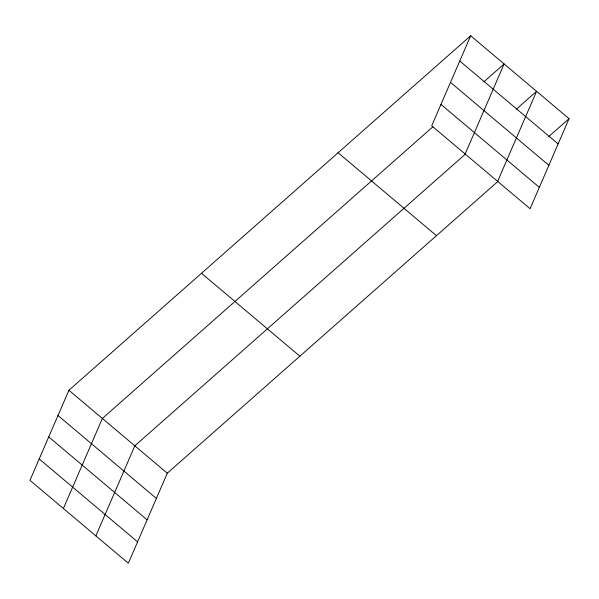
<?xml version="1.0" encoding="UTF-8"?>
<svg xmlns="http://www.w3.org/2000/svg" width="599" height="599" viewBox="0 0 599 599"><rect width="100%" height="100%" fill="white"/><g stroke="black" fill="none" stroke-linecap="round" stroke-linejoin="round"><path stroke-width="0.9" d="M470.672 35.76L431.707 125.805L530.085 208.729L569.05 118.684L470.672 35.76L68.915 390.271L29.95 480.316L128.328 563.24L167.293 473.195L497.874 181.49M63.397 508.506L102.362 418.461L432.95 126.756M95.862 535.873L134.827 445.828L465.408 154.123M465.153 154.003L504.118 63.958L483.887 81.808M497.619 181.362L536.584 91.318L516.353 109.175M548.811 136.542L569.05 118.684M459.747 61.001L558.126 143.925M450.493 82.385L548.871 165.317M440.961 104.421L539.34 187.345M338.091 152.745L436.469 235.677M201.496 273.279L299.874 356.21M68.915 390.271L167.293 473.195M57.991 415.511L156.369 498.435M48.736 436.896L147.114 519.82M39.205 458.924L137.583 541.855"/></g></svg>
